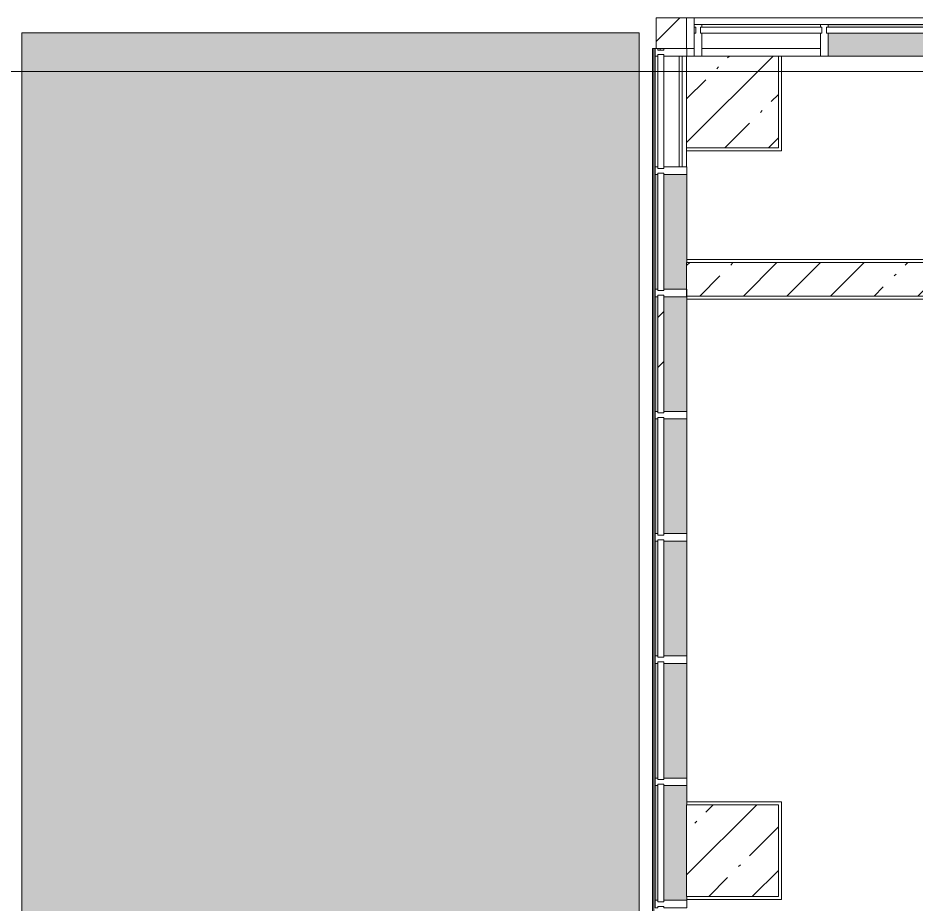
# Model space of a CAD drawing. Header units: millimetres. Extents: x 35787 to 244346, y -8553 to 29000.
# Drawn here: x 117022 to 122897, y 21550 to 27350 of the extents above; entities that cross this region are included whole.
import ezdxf

# ---------------------------------------------------------------- set-up
doc = ezdxf.new("R2010")
doc.units = ezdxf.units.MM
doc.linetypes.add('200_ШТРИХ__ш1_п0_6_', pattern=[160, 100, -60])
for name, color, linetype, lineweight in [('A-DETL-3', 7, 'Continuous', 5), ('A-DETL-MBND-1', 7, '200_ШТРИХ__ш1_п0_6_', 9), ('A-GLAZ-CURT-2', 7, 'Continuous', 5), ('A-GLAZ-CWMG-2', 7, 'Continuous', 5), ('A-WALL-6', 7, 'Continuous', 5), ('I-WALL-7', 7, 'Continuous', 5), ('S-COLS-1', 7, 'Continuous', 5), ('Оси', 7, 'Continuous', 9)]:
    doc.layers.add(name, color=color, linetype=linetype, lineweight=lineweight)
doc.layers.add('A-DETL-GENF-6', color=7, linetype='Continuous', lineweight=9, true_color=0xc0c0c0, transparency=0.4)
doc.layers.add('A-FLOR-2', color=7, linetype='Continuous', lineweight=5, true_color=0xaaaaaa)
doc.layers.add('A-GLAZ-CWMG-3', color=7, linetype='Continuous', lineweight=5, true_color=0x383e42)

# ---------------------------------------------------------------- blocks, each defined once
blk = doc.blocks.new('Системная панель - Стекло - 40мм-23999081-1_2_2_птичка')
at = {"layer": 'A-GLAZ-CURT-2'}
for p, q in [((372.5, 40), (-372.5, 40)), ((-372.5, 40), (-372.5, 0)), ((-372.5, 0), (372.5, 0)), ((372.5, 0), (372.5, 40))]:
    blk.add_line(p, q, dxfattribs=at)
blk = doc.blocks.new('Системная панель - Стекло - 40мм-23998914-1_2_2_птичка')
at = {"layer": 'A-GLAZ-CURT-2'}
for p, q in [((385, 40), (-385, 40)), ((-385, 40), (-385, 0)), ((-385, 0), (385, 0)), ((385, 0), (385, 40))]:
    blk.add_line(p, q, dxfattribs=at)
blk = doc.blocks.new('Прямоугольный импост - Импост структурный с накладкой - 160мм-22858573-1_2_2_птичка')
at = {"layer": 'A-GLAZ-CWMG-2'}
for p, q in [((3854.1, 26375.1), (3854.1, 27100.1)), ((4011.1, 26375.1), (4011.1, 27100.1))]:
    blk.add_line(p, q, dxfattribs=at)
blk = doc.blocks.new('Прямоугольный импост - Импост структурный с накладкой - 190мм-23186010-1_2_2_птичка')
at = {"layer": 'A-GLAZ-CWMG-3'}
for points in [[(3861.1, 23175.1), (3871.1, 23175.1), (3871.1, 23925.1), (3854.1, 23925.1), (3854.1, 23175.1)], [(4031.1, 23175.1), (4061.1, 23175.1), (4060, 23925.1), (3911.1, 23925.1), (3911.1, 23175.1), (4006.1, 23175.1)]]:
    blk.add_hatch(color=256, dxfattribs=at).paths.add_polyline_path(points)
at = {"layer": 'A-GLAZ-CWMG-2'}
for p, q in [((3854.1, 23175.1), (3854.1, 23925.1)), ((4061.1, 23175.1), (4061.1, 23925.1))]:
    blk.add_line(p, q, dxfattribs=at)
blk = doc.blocks.new('Прямоугольный импост - Импост структурный с накладкой - 190мм-22862231-1_2_2_птичка')
at = {"layer": 'A-GLAZ-CWMG-2'}
for p, q in [((0, 17), (-50, 17)), ((-50, 17), (-50, 0)), ((-50, 0), (-40, 0)), ((-40, 0), (-40, -40)), ((-10, -40), (-10, 0)), ((-10, 0), (-0.1, 0)), ((0, 11.1), (0, 17)), ((-40, -40), (-50, -40)), ((-50, -40), (-50, -190)), ((-0.1, -40), (-10, -40)), ((-50, -190), (0, -190))]:
    blk.add_line(p, q, dxfattribs=at)
blk = doc.blocks.new('Прямоугольный импост - Импост структурный с накладкой - 190мм-22862219-1_2_2_птичка')
at = {"layer": 'A-GLAZ-CWMG-2'}
for p, q in [((-25, 0), (-25, 17)), ((-25, 17), (25, 17)), ((-15, 0), (-25, 0)), ((-15, -40), (-15, 0)), ((25, 0), (15, 0)), ((15, 0), (15, -40)), ((25, 17), (25, 0)), ((-25, -190), (-25, -40)), ((-25, -40), (-15, -40)), ((15, -40), (25, -40)), ((25, -40), (25, -190)), ((25, -190), (-25, -190))]:
    blk.add_line(p, q, dxfattribs=at)
blk = doc.blocks.new('Системная панель - Стекло - 40мм-V87-1_2_2_птичка')
at = {"layer": 'A-GLAZ-CURT-2'}
for p, q in [((385, 40), (-385, 40)), ((-385, 40), (-385, 0)), ((-385, 0), (385, 0)), ((385, 0), (385, 40))]:
    blk.add_line(p, q, dxfattribs=at)
blk = doc.blocks.new('Системная панель - Стекло - 40мм-V88-1_2_2_птичка')
at = {"layer": 'A-GLAZ-CURT-2'}
h = blk.add_hatch(dxfattribs=at)
h.set_pattern_fill('FP_118', color=256, style=0, pattern_type=2)
h.set_pattern_definition([(135, (23850.1, -4371.1), (-1414.21, -1414.21), [1000, -3000]), (135, (24350.1, -5371.1), (-1414.21, -1414.21), [3000, -1000]), (135, (24850.1, -3371.1), (-1414.21, -1414.21), [1000, -3000])])
h.paths.add_polyline_path([(385, 40), (-385, 38.9), (-385, 0), (385, 0), (385, 38.9)])
for p, q in [((385, 40), (-385, 40)), ((-385, 40), (-385, 0)), ((-385, 0), (385, 0)), ((385, 0), (385, 40))]:
    blk.add_line(p, q, dxfattribs=at)
blk = doc.blocks.new('Системная панель - Стекло - 40мм-22856066-1_2_2_птичка')
at = {"layer": 'A-GLAZ-CURT-2'}
for p, q in [((397.5, 0), (-397.5, 0)), ((-397.5, 0), (-397.5, -40)), ((397.5, -40), (397.5, 0)), ((-397.5, -40), (397.5, -40))]:
    blk.add_line(p, q, dxfattribs=at)
blk = doc.blocks.new('Прямоугольный импост - Импост структурный с накладкой - 160мм-22794257-1_2_2_птичка')
at = {"layer": 'A-GLAZ-CWMG-2'}
for p, q in [((4935, 27307), (4160, 27307)), ((4935, 27150), (4160, 27150))]:
    blk.add_line(p, q, dxfattribs=at)
blk = doc.blocks.new('Прямоугольный импост - Импост структурный с накладкой - 190мм-20153675-1_2_2_птичка')
at = {"layer": 'A-GLAZ-CWMG-2'}
for p, q in [((-50, 190), (-50, 40)), ((0, 40), (0, 190)), ((-50, 40), (-40, 40)), ((-40, 0), (-50, 0)), ((-50, 0), (-50, -17)), ((-40, 40), (-40, 0)), ((-10, 0), (-10, 40)), ((-10, 40), (0, 40)), ((0, 0), (-10, 0)), ((0, -17), (0, 0)), ((-50, -17), (0, -17))]:
    blk.add_line(p, q, dxfattribs=at)
blk = doc.blocks.new('Системная панель - Стекло - 40мм-V104-1_2_2_птичка')
at = {"layer": 'A-GLAZ-CURT-2'}
h = blk.add_hatch(dxfattribs=at)
h.set_pattern_fill('FP_127', color=256, style=0, pattern_type=2)
h.set_pattern_definition([(135, (24650.1, -4371.1), (-1414.21, -1414.21), [1000, -3000]), (135, (25150.1, -5371.1), (-1414.21, -1414.21), [3000, -1000]), (135, (25650.1, -3371.1), (-1414.21, -1414.21), [1000, -3000])])
h.paths.add_polyline_path([(385, 15), (385, 40), (-385, 38.9), (-385, 0), (385, 0)])
for p, q in [((385, 40), (-385, 40)), ((-385, 40), (-385, 0)), ((-385, 0), (385, 0)), ((385, 0), (385, 40))]:
    blk.add_line(p, q, dxfattribs=at)
blk = doc.blocks.new('Прямоугольный импост - Импост структурный с накладкой - 190мм-V105-1_2_2_птичка')
at = {"layer": 'A-GLAZ-CWMG-2'}
for p, q in [((-25, 0), (-25, 17)), ((-25, 17), (25, 17)), ((-15, 0), (-25, 0)), ((-15, -40), (-15, 0)), ((25, 0), (15, 0)), ((15, 0), (15, -40)), ((25, 17), (25, 0)), ((-25, -190), (-25, -40)), ((-25, -40), (-15, -40)), ((15, -40), (25, -40)), ((25, -40), (25, -190)), ((25, -190), (-25, -190))]:
    blk.add_line(p, q, dxfattribs=at)
blk = doc.blocks.new('Системная панель - Стекло - 40мм-V138-1_2_2_птичка')
at = {"layer": 'A-GLAZ-CURT-2'}
for p, q in [((410, 0), (-410, 0)), ((-410, 0), (-410, -40)), ((-410, -40), (410, -40)), ((410, -40), (410, 0))]:
    blk.add_line(p, q, dxfattribs=at)
blk = doc.blocks.new('Прямоугольный импост - Импост структурный с накладкой - 190мм-V109-1_2_2_птичка')
at = {"layer": 'A-GLAZ-CWMG-3'}
for points in [[(8241.5, 27290), (8335, 27290), (8335, 27307), (7535, 27307), (7535, 27290)], [(8241.5, 27100), (8335, 27100), (8335, 27250), (7535, 27250), (7535, 27100)]]:
    blk.add_hatch(color=256, dxfattribs=at).paths.add_polyline_path(points)
at = {"layer": 'A-GLAZ-CWMG-2'}
for p, q in [((8335, 27307), (7535, 27307)), ((8335, 27100), (7535, 27100))]:
    blk.add_line(p, q, dxfattribs=at)
blk = doc.blocks.new('Прямоугольный импост - Импост структурный с накладкой - 190мм-20153693-1_2_2_птичка')
at = {"layer": 'A-GLAZ-CWMG-2'}
for p, q in [((-25, 40), (-25, 190)), ((-25, 190), (25, 190)), ((25, 190), (25, 40)), ((-15, 40), (-25, 40)), ((-25, -17), (-25, 0)), ((-25, 0), (-15, 0)), ((-15, 0), (-15, 40)), ((15, 40), (15, 0)), ((25, 40), (15, 40)), ((15, 0), (25, 0)), ((25, 0), (25, -17)), ((25, -17), (-25, -17))]:
    blk.add_line(p, q, dxfattribs=at)
blk = doc.blocks.new('BSC_Колонна _Прямоугольная - 200х200-22401950-1_2_2_птичка')
at = {"layer": 'S-COLS-1'}
h = blk.add_hatch(dxfattribs=at)
h.set_pattern_fill('FP_156', color=256, style=0, pattern_type=2)
h.set_pattern_definition([(45, (-3960, -27250), (-176.7767, 176.7767), [])])
h.paths.add_polyline_path([(46.1, -100), (100, -100), (100, 100), (-100, 100), (-98.9, -100), (-48.9, -100)])
for p, q in [((100, 100), (-100, 100)), ((-100, 100), (-100, -100)), ((100, -100), (100, 100)), ((-100, -100), (100, -100))]:
    blk.add_line(p, q, dxfattribs=at)
blk = doc.blocks.new('Системная панель - Стекло - 40мм-V145-1_2_2_птичка')
at = {"layer": 'A-GLAZ-CURT-2'}
for p, q in [((385, 40), (-385, 40)), ((-385, 40), (-385, 0)), ((-385, 0), (385, 0)), ((385, 0), (385, 40))]:
    blk.add_line(p, q, dxfattribs=at)
blk = doc.blocks.new('Прямоугольный импост - Импост структурный с накладкой - 190мм-V146-1_2_2_птичка')
at = {"layer": 'A-GLAZ-CWMG-3'}
for points in [[(3861.1, 25575.1), (3871.1, 25575.1), (3871.1, 26325.1), (3854.1, 26325.1), (3854.1, 25575.1)], [(4045.8, 25575.1), (4060, 25575.1), (4060, 26325.1), (3911.1, 26325.1), (3911.1, 25575.1), (4031.1, 25575.1)]]:
    blk.add_hatch(color=256, dxfattribs=at).paths.add_polyline_path(points)
at = {"layer": 'A-GLAZ-CWMG-2'}
for p, q in [((3854.1, 25575.1), (3854.1, 26325.1)), ((4061.1, 25749.9), (4061.1, 26325.1))]:
    blk.add_line(p, q, dxfattribs=at)
blk = doc.blocks.new('BSC_Колонна _Прямоугольная - 600х600-V150-1_2_2_птичка')
at = {"layer": 'S-COLS-1'}
h = blk.add_hatch(dxfattribs=at)
h.set_pattern_fill('FP_164', color=256, style=0, pattern_type=2)
h.set_pattern_definition([(45, (-4360, -26800), (-285.123, 285.123), []), (45, (-4074.88, -26800), (-285.123, 285.123), [504.031, -100.806, 16.764, -84.042])])
h.paths.add_polyline_path([(300, -300), (300, 300), (-300, 300), (-300, -300), (163.6, -300)])
for p, q in [((300, 300), (-300, 300)), ((-300, 300), (-300, -300)), ((300, -300), (300, 300)), ((-300, -300), (300, -300))]:
    blk.add_line(p, q, dxfattribs=at)
blk = doc.blocks.new('BSC_Колонна _Прямоугольная - 600х600-V151-1_2_2_птичка')
at = {"layer": 'S-COLS-1'}
h = blk.add_hatch(dxfattribs=at)
h.set_pattern_fill('FP_166', color=256, style=0, pattern_type=2)
h.set_pattern_definition([(45, (-4360, -21900), (-285.123, 285.123), []), (45, (-4074.88, -21900), (-285.123, 285.123), [504.031, -100.806, 16.764, -84.042])])
h.paths.add_polyline_path([(163.6, -300), (300, -300), (300, 300), (-300, 300), (-300, -300), (44.3, -300)])
for p, q in [((300, 300), (-300, 300)), ((-300, 300), (-300, -300)), ((300, -300), (300, 300)), ((-300, -300), (300, -300))]:
    blk.add_line(p, q, dxfattribs=at)
blk = doc.blocks.new('Системная панель - Стекло - 40мм-V164-1_2_2_птичка')
at = {"layer": 'A-GLAZ-CURT-2'}
for p, q in [((385, 40), (-385, 40)), ((-385, 40), (-385, 0)), ((-385, 0), (385, 0)), ((385, 0), (385, 40))]:
    blk.add_line(p, q, dxfattribs=at)
blk = doc.blocks.new('Прямоугольный импост - Импост структурный с накладкой - 190мм-V165-1_2_2_птичка')
at = {"layer": 'A-GLAZ-CWMG-3'}
for points in [[(3871.1, 21575.1), (3871.1, 22325.1), (3854.1, 22325.1), (3854.1, 21575.1), (3861.1, 21575.1)], [(4006.1, 21575.1), (4061.1, 21580), (4060, 22325.1), (3911.1, 22325.1), (3911.1, 21575.1)]]:
    blk.add_hatch(color=256, dxfattribs=at).paths.add_polyline_path(points)
at = {"layer": 'A-GLAZ-CWMG-2'}
for p, q in [((3854.1, 21575.1), (3854.1, 22325.1)), ((4061.1, 22200), (4061.1, 22325.1)), ((4061.1, 21575.1), (4061.1, 21600))]:
    blk.add_line(p, q, dxfattribs=at)
blk = doc.blocks.new('Прямоугольный импост - Импост структурный с накладкой - 170мм-23186685-1_2_2_птичка')
at = {"layer": 'A-GLAZ-CWMG-2'}
for p, q in [((3836.1, 27150.1), (3846.1, 27150.1)), ((3836.1, 20672.1), (3836.1, 27150.1)), ((3846.1, 27150.1), (3854.1, 27150.1)), ((3846.1, 20672.1), (3846.1, 27150.1)), ((3886.1, 27140.1), (3886.1, 27150)), ((3836.1, 19127.1), (3836.1, 20627.1)), ((3846.1, 19127.1), (3846.1, 20627.1)), ((3836.1, 17663.1), (3836.1, 19082.1)), ((3846.1, 17663.1), (3846.1, 19082.1)), ((3836.1, 16118.1), (3836.1, 17618.1)), ((3846.1, 16118.1), (3846.1, 17618.1)), ((3836.1, 15358.1), (3836.1, 16073.1)), ((3846.1, 15358.1), (3846.1, 16073.1)), ((3846.1, 15358.1), (3836.1, 15358.1)), ((3854.1, 15358.1), (3846.1, 15358.1)), ((3886.1, 15358.1), (3871.1, 15358.1)), ((3886.1, 15358.1), (3886.1, 15368.1)), ((3911.1, 15358.1), (3886.1, 15358.1))]:
    blk.add_line(p, q, dxfattribs=at)
blk = doc.blocks.new('Прямоугольный импост - Импост структурный с накладкой - 170мм-23186686-1_2_2_птичка')
at = {"layer": 'A-GLAZ-CWMG-2'}
for p, q in [((4031.1, 27100.1), (4031.1, 26375.1)), ((3886.1, 15358.1), (3871.1, 15358.1))]:
    blk.add_line(p, q, dxfattribs=at)

msp = doc.modelspace()

# ---------------------------------------------------------------- hatches: boundary and pattern name
at = {"layer": 'A-DETL-GENF-6'}
msp.add_hatch(color=256, dxfattribs=at).paths.add_polyline_path([(117046.4, 15380), (121085.5, 15380), (121085.5, 16073.1), (120633.5, 16073.1), (120633.5, 16118.1), (121085.5, 16118.1), (121085.5, 17618.1), (120187.5, 17618.1), (120187.5, 17663.1), (121085.5, 17663.1), (121085.5, 19082.1), (120207.5, 19082.1), (120207.5, 19127.1), (121085.5, 19127.1), (121085.5, 20627.1), (120653.5, 20627.1), (120653.5, 20672.1), (121085.5, 20672.1), (121085.5, 27252), (117046.4, 27252), (117046.4, 15593.2)])
at = {"layer": 'A-WALL-6'}
h = msp.add_hatch(dxfattribs=at)
h.set_pattern_fill('FP_91', color=256, style=0, pattern_type=2)
h.set_pattern_definition([(135, (117336.4, 0), (-176.7767, -176.7767), [])])
h.paths.add_polyline_path([(131026.4, 27150), (131046.4, 27150), (131046.4, 27350), (130796.7, 27350), (130796.7, 27150)])
h.paths.add_polyline_path([(121396.4, 27150), (121446.4, 27150), (121446.4, 27350), (121396.4, 27350), (121396.4, 27247.7)])
at = {"layer": 'I-WALL-7'}
h = msp.add_hatch(dxfattribs=at)
h.set_pattern_fill('FP_92', color=256, style=0, pattern_type=2)
h.set_pattern_definition([(45, (117336.4, 0), (-285.123, 285.123), []), (45, (117621.53, 0), (-285.123, 285.123), [504.031, -100.806, 16.764, -84.042])])
h.paths.add_polyline_path([(122016.4, 25530), (127046.4, 25530), (127046.4, 25750), (121396.4, 25750), (121396.4, 25530), (121945.8, 25530)])

# ---------------------------------------------------------------- linework, layer by layer
at = {"layer": 'A-DETL-3'}
for p, q in [((121085.5, 27252), (117046.4, 27252)), ((117046.4, 27252), (117046.4, 15380)), ((121085.5, 15380), (121085.5, 27252))]:
    msp.add_line(p, q, dxfattribs=at)
at = {"layer": 'A-DETL-MBND-1'}
for p, q in [((121396.4, 27100), (121367.5, 27100)), ((121396.4, 26500), (121396.4, 26374.8))]:
    msp.add_line(p, q, dxfattribs=at)
at = {"layer": 'A-FLOR-2'}
for p, q in [((122271.4, 27100), (121996.4, 27100)), ((122016.4, 27100), (122016.4, 26480)), ((122016.4, 26480), (121396.4, 26480)), ((121396.4, 26480), (121396.4, 26374.8)), ((121397.5, 25770), (127046.4, 25770)), ((123616.4, 25510), (121397.5, 25510)), ((121397.5, 22220), (122016.4, 22220)), ((122016.4, 22220), (122016.4, 21580)), ((122016.4, 21580), (121397.5, 21580))]:
    msp.add_line(p, q, dxfattribs=at)
at = {"layer": 'A-WALL-6'}
for p, q in [((121396.4, 27350), (134246.7, 27350)), ((121446.4, 27150), (121446.4, 27350)), ((121396.4, 27150), (121446.4, 27150))]:
    msp.add_line(p, q, dxfattribs=at)
at = {"layer": 'I-WALL-7'}
for p, q in [((127046.4, 25750), (121396.4, 25750)), ((121396.4, 25750), (121396.4, 25530)), ((121396.4, 25530), (123636.4, 25530))]:
    msp.add_line(p, q, dxfattribs=at)
at = {"layer": 'Оси'}
msp.add_line((114107.7, 27000), (126607.7, 27000), dxfattribs=at)

# ---------------------------------------------------------------- block references
at = {"layer": 'A-GLAZ-CURT-2'}
for name, p in [('Системная панель - Стекло - 40мм-22856066-1_2_2_птичка', (121883.9, 27290)), ('Системная панель - Стекло - 40мм-V138-1_2_2_птичка', (122721.4, 27290))]:
    msp.add_blockref(name, p, dxfattribs=at)
at = {"layer": 'A-GLAZ-CURT-2', "rotation": 269.9999999999999}
for name, p in [('Системная панель - Стекло - 40мм-23999081-1_2_2_птичка', (121207.5, 26737.6)), ('Системная панель - Стекло - 40мм-V145-1_2_2_птичка', (121207.5, 25950.1)), ('Системная панель - Стекло - 40мм-V104-1_2_2_птичка', (121207.5, 25150.1)), ('Системная панель - Стекло - 40мм-V88-1_2_2_птичка', (121207.5, 24350.1)), ('Системная панель - Стекло - 40мм-23998914-1_2_2_птичка', (121207.5, 23550.1)), ('Системная панель - Стекло - 40мм-V87-1_2_2_птичка', (121207.5, 22750.1)), ('Системная панель - Стекло - 40мм-V164-1_2_2_птичка', (121207.5, 21950.1))]:
    msp.add_blockref(name, p, dxfattribs=at)
at = {"layer": 'A-GLAZ-CWMG-2'}
for name, p, rotation in [('Прямоугольный импост - Импост структурный с накладкой - 190мм-20153675-1_2_2_птичка', (121446.4, 27290), 180), ('Прямоугольный импост - Импост структурный с накладкой - 190мм-22862231-1_2_2_птичка', (121207.5, 27150.1), 89.99999999999991)]:
    msp.add_blockref(name, p, dxfattribs=dict(at, rotation=rotation))
for name, p in [('Прямоугольный импост - Импост структурный с накладкой - 160мм-22794257-1_2_2_птичка', (117336.4, 0)), ('Прямоугольный импост - Импост структурный с накладкой - 190мм-V109-1_2_2_птичка', (114786.4, 0)), ('Прямоугольный импост - Импост структурный с накладкой - 170мм-23186685-1_2_2_птичка', (117336.4, 0)), ('Прямоугольный импост - Импост структурный с накладкой - 160мм-22858573-1_2_2_птичка', (117336.4, 0)), ('Прямоугольный импост - Импост структурный с накладкой - 170мм-23186686-1_2_2_птичка', (117336.4, 0)), ('Прямоугольный импост - Импост структурный с накладкой - 190мм-V146-1_2_2_птичка', (117336.4, 0)), ('Прямоугольный импост - Импост структурный с накладкой - 190мм-23186010-1_2_2_птичка', (117336.4, 1600)), ('Прямоугольный импост - Импост структурный с накладкой - 190мм-23186010-1_2_2_птичка', (117336.4, 800)), ('Прямоугольный импост - Импост структурный с накладкой - 190мм-23186010-1_2_2_птичка', (117336.4, 0)), ('Прямоугольный импост - Импост структурный с накладкой - 190мм-23186010-1_2_2_птичка', (117336.4, -800)), ('Прямоугольный импост - Импост структурный с накладкой - 190мм-V165-1_2_2_птичка', (117336.4, 0))]:
    msp.add_blockref(name, p, dxfattribs=at)
at = {"layer": 'A-GLAZ-CWMG-2', "extrusion": (0, 0, -1)}
for name, p, rotation in [('Прямоугольный импост - Импост структурный с накладкой - 190мм-20153693-1_2_2_птичка', (-122296.4, 27290), 180), ('Прямоугольный импост - Импост структурный с накладкой - 190мм-22862219-1_2_2_птичка', (-121207.5, 26350.1), 270.0000000000001), ('Прямоугольный импост - Импост структурный с накладкой - 190мм-V105-1_2_2_птичка', (-121207.5, 25550.1), 270.0000000000001), ('Прямоугольный импост - Импост структурный с накладкой - 190мм-22862219-1_2_2_птичка', (-121207.5, 24750.1), 270.0000000000001), ('Прямоугольный импост - Импост структурный с накладкой - 190мм-22862219-1_2_2_птичка', (-121207.5, 23950.1), 270.0000000000001), ('Прямоугольный импост - Импост структурный с накладкой - 190мм-22862219-1_2_2_птичка', (-121207.5, 23150.1), 270.0000000000001), ('Прямоугольный импост - Импост структурный с накладкой - 190мм-22862219-1_2_2_птичка', (-121207.5, 22350.1), 270.0000000000001), ('Прямоугольный импост - Импост структурный с накладкой - 190мм-22862219-1_2_2_птичка', (-121207.5, 21550.1), 270.0000000000001)]:
    msp.add_blockref(name, p, dxfattribs=dict(at, rotation=rotation))
at = {"layer": 'S-COLS-1'}
for name, p in [('BSC_Колонна _Прямоугольная - 200х200-22401950-1_2_2_птичка', (121296.4, 27250)), ('BSC_Колонна _Прямоугольная - 600х600-V150-1_2_2_птичка', (121696.4, 26800)), ('BSC_Колонна _Прямоугольная - 600х600-V151-1_2_2_птичка', (121696.4, 21900))]:
    msp.add_blockref(name, p, dxfattribs=at)

doc.saveas('drawing.dxf')
